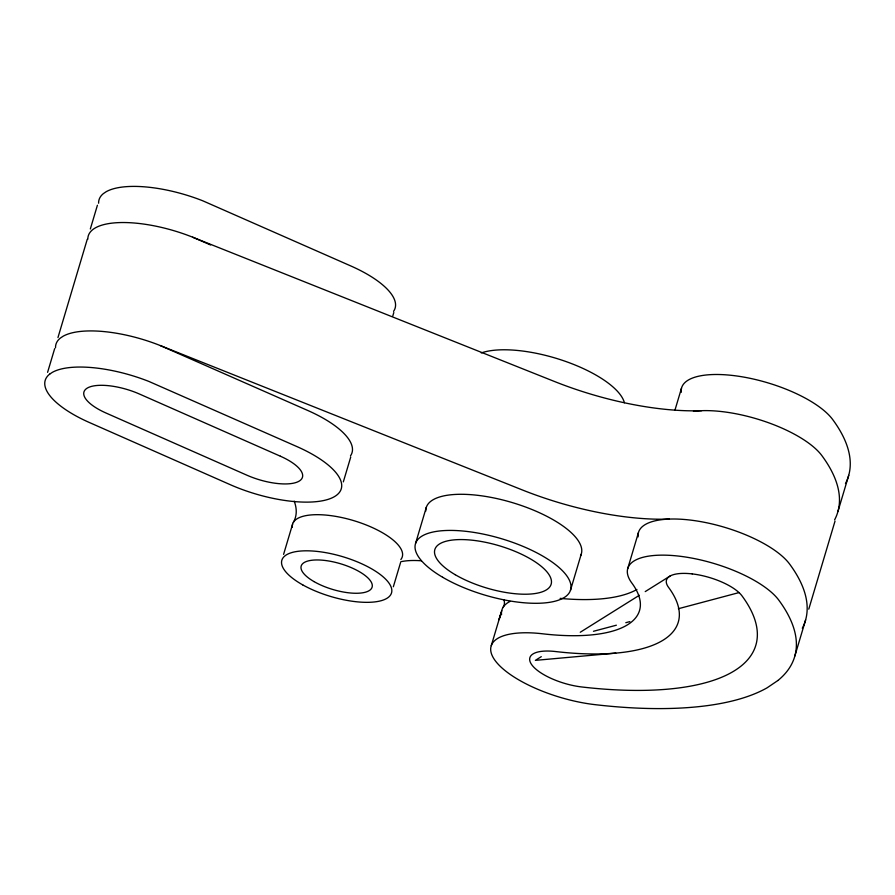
<?xml version="1.0" encoding="UTF-8"?>
<svg xmlns="http://www.w3.org/2000/svg" width="895" height="895" viewBox="0 0 895 895"><rect width="100%" height="100%" fill="white"/><g stroke="black" fill="none" stroke-linecap="round" stroke-linejoin="round"><path stroke-width="1.34" d="M47.592 372.342L54.662 348.636M57.962 337.56L87.24 239.345M90.339 228.963L97.41 205.257M283.592 554.363L292.564 524.269M343.322 481.89L350.728 457.054M392.804 315.924L393.811 312.534M393.341 586.784L400.524 562.698M415.571 543.377L426.344 507.241M491.288 645.619L501.737 610.603M570.451 590.342L581.213 554.218M627.663 568.784L638.426 532.659M674.975 410.078L681.509 388.15M794.861 655.99L805.634 619.866M808.767 609.159L835.024 521.103M837.944 511.481L848.717 475.346M499.041 619.642L501.155 612.941L499.365 618.523M541.285 656.661L535.378 660.365L615.782 653.115M580.262 632.262L639.321 595.287M645.228 591.595L670.031 576.067M593.463 631.288L616.375 625.202M625.806 622.696L629.845 621.622M678.365 608.723L739.013 592.591M669.326 519.078A161.85 58.79 16.6 0 1 522.221 489.901L159.724 345.336A80.93 29.401 16.6 0 0 63.053 336.263L60.267 338.142A80.93 29.401 16.6 0 0 55.524 347.741M87.833 239.2A80.93 29.401 16.6 0 1 192.638 237.186L554.542 381.516A161.85 58.79 16.6 0 0 701.635 410.693M192.638 237.186L210.605 244.973M160.328 345.571L307.914 410.548A80.93 29.401 16.6 0 1 350.471 455.879M681.229 392.368A80.93 29.401 16.6 0 1 744.148 377.164A80.93 29.401 16.6 0 1 832.641 419.486A314.749 114.336 16.6 0 1 845.473 483.568M481.253 352.943A80.93 29.401 16.6 0 1 564.767 361.121A80.93 29.401 16.6 0 1 624.408 402.75M98.607 203.221A80.93 29.401 16.6 0 1 103.35 193.633L106.125 191.743A80.93 29.401 16.6 0 1 202.807 200.816L350.997 266.039A80.93 29.401 16.6 0 1 393.554 311.37M834.61 519.861A314.749 114.336 16.6 0 0 821.867 455.611A80.93 29.401 16.6 0 0 693.457 411.353M503.919 599.616A60.692 22.051 16.6 0 1 503.158 607.224M400.803 561.724A60.692 22.051 16.6 0 1 421.377 560.785M501.547 614.708A80.93 29.401 16.6 0 1 510.083 601.395M802.3 628.245A314.749 114.336 16.6 0 0 789.558 563.995A80.93 29.401 16.6 0 0 701.076 521.684A80.93 29.401 16.6 0 0 638.146 536.877M425.774 511.09A80.93 29.401 16.6 0 1 510.329 502.017A80.93 29.401 16.6 0 1 580.542 555.784M636.927 589.481A152.888 55.535 16.6 0 1 560.136 598.386M294.209 501.178A161.85 58.79 16.6 0 1 293.314 522.456M292.329 527.2A57.224 20.786 16.6 0 1 353.324 520.51A57.224 20.786 16.6 0 1 400.848 559.509M49.661 374.144L49.493 374.267A80.93 29.401 16.6 0 0 89.321 422.485L230.272 484.687A80.93 29.401 16.6 0 0 334.193 496.781A80.93 29.401 16.6 0 0 297.151 446.683L148.95 381.46A80.93 29.401 16.6 0 0 52.279 372.387L49.661 374.144M777.923 680.491L767.116 687.807A314.749 114.336 16.6 0 1 594.873 704.634A80.93 29.401 16.6 0 1 495.203 660.655A80.93 29.401 16.6 0 1 542.493 633.783A152.888 55.535 16.6 0 0 631.825 583.014A80.93 29.401 16.6 0 1 679.115 556.153A80.93 29.401 16.6 0 1 778.784 600.131A314.749 114.336 16.6 0 1 777.923 680.491M280.392 456.215L139.441 394.024A40.465 14.7 16.6 0 0 87.486 387.971A40.465 14.7 16.6 0 0 106.002 413.02L246.964 475.223A40.465 14.7 16.6 0 0 298.919 481.264A40.465 14.7 16.6 0 0 280.392 456.215M302.745 584.894A57.224 20.786 16.6 0 0 391.305 593.542A57.224 20.786 16.6 0 0 315.991 551.298A57.224 20.786 16.6 0 0 302.745 584.894M442.633 577.253A80.93 29.401 16.6 0 0 569.779 591.908A80.93 29.401 16.6 0 0 466.619 531.406A80.93 29.401 16.6 0 0 442.633 577.253M692.182 573.896A40.465 14.7 16.6 0 0 668.531 587.333A193.354 70.235 16.6 0 1 555.56 651.538A40.465 14.7 16.6 0 0 531.91 664.974A40.465 14.7 16.6 0 0 581.75 686.968A274.284 99.636 16.6 0 0 742.011 595.891A40.465 14.7 16.6 0 0 692.182 573.896M455.197 574.691A60.692 22.051 16.6 0 0 550.548 585.688A60.692 22.051 16.6 0 0 473.186 540.311A60.692 22.051 16.6 0 0 455.197 574.691M313.988 581.582A36.997 13.436 16.6 0 0 371.817 587.903A36.997 13.436 16.6 0 0 324.135 560.359A36.997 13.436 16.6 0 0 313.988 581.582"/></g></svg>
